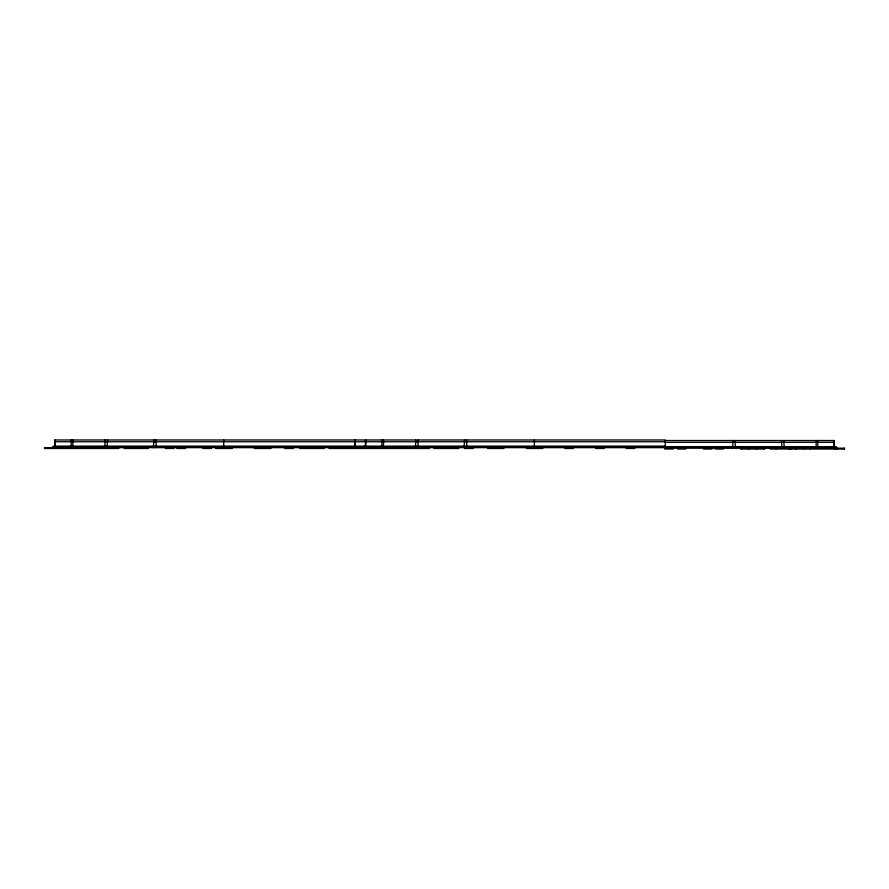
<?xml version="1.0" encoding="UTF-8"?>
<svg xmlns="http://www.w3.org/2000/svg" width="889" height="889" viewBox="0 0 889 889"><rect width="100%" height="100%" fill="white"/><g stroke="black" fill="none" stroke-linecap="round" stroke-linejoin="round"><path stroke-width="1.33" d="M153.93 441.766L153.208 447.645M418.352 441.766L417.63 447.645M464.591 441.766L463.869 447.645M73.031 441.766L72.665 446.2L71.464 446.589L71.464 447.645M105.18 441.766L104.813 446.2L103.613 446.589L103.613 447.645M383.692 441.766L383.337 446.2L382.126 446.589L382.126 447.645M415.841 441.766L415.485 446.2L414.274 446.589L414.274 447.645M55.385 441.766L54.907 446.2L53.296 446.589L53.296 447.645M71.453 441.766L70.976 446.2L69.364 446.589L69.364 447.645M366.046 441.766L365.568 446.2L363.957 446.589L363.957 448.478M382.114 441.766L381.637 446.2L380.025 446.589L380.025 447.645M52.807 447.645L52.807 446.589L54.507 446.2L55.018 441.766M665.294 440.522L834.271 440.522L834.271 442.311L665.294 442.311M354.633 441.766L54.729 441.766L54.729 439.977L665.294 439.977L665.294 448.189M355.111 441.766L665.294 441.766M54.507 446.2L354.633 446.2M355.111 446.2L665.294 446.2M52.807 446.589L354.633 446.589M355.111 446.589L665.294 446.589M665.294 446.745L834.493 446.745L836.193 447.134L836.193 448.189M665.294 447.134L836.193 447.134M665.294 447.645L44.45 447.645L44.472 448.478L118.748 448.478L118.748 447.645M740.981 449.023L764.696 449.023L764.696 448.189M833.982 442.311L834.493 446.745M833.615 442.311L834.093 446.745L835.704 447.134L835.704 448.189M817.558 442.311L818.036 446.745L819.647 447.134L819.647 448.189M815.98 442.311L816.346 446.745L817.547 447.134L817.547 448.189M783.831 442.311L784.198 446.745L785.398 447.134L785.398 448.189M734.959 442.311L735.692 448.189M844.217 448.189L844.217 449.023M837.249 448.189L837.249 449.023M837.038 448.189L837.038 449.023M834.515 448.189L834.515 449.023M834.382 448.189L834.382 449.023M833.893 440.522L833.893 442.311M817.836 440.522L817.836 442.311M816.191 440.522L816.191 442.311M811.29 447.134L811.29 448.189M810.335 448.189L810.335 449.023M804.434 448.189L804.434 449.023M796.222 448.189L796.222 449.023M795.888 448.189L795.888 449.023M791.577 448.189L791.577 449.023M791.221 448.189L791.221 449.023M788.843 448.189L788.843 449.023M788.565 448.189L788.565 449.023M784.042 440.522L784.042 442.311M782.042 448.189L781.409 440.522M779.142 447.134L779.142 448.189M776.164 448.189L776.164 449.023M772.641 447.134L772.641 448.189M770.252 448.189L770.252 449.023L844.55 449.023L844.55 448.189L664.816 448.189L664.816 449.023L673.173 449.023L673.173 448.189M769.185 447.134L769.185 448.189M766.385 447.134L766.385 448.189M764.407 448.189L764.407 449.023M756.806 448.189L756.806 449.023M756.483 448.189L756.483 449.023M749.016 448.189L749.016 449.023M748.882 448.189L748.882 449.023M740.981 448.189L741.093 449.023M735.792 447.134L735.792 448.189M735.059 440.522L735.059 442.311M732.892 447.134L732.892 448.189M732.792 440.522L732.792 448.189M731.002 447.134L731.002 448.189M728.202 447.134L728.202 448.189M723.579 448.189L723.579 449.023L715.223 449.023L715.223 448.189M711.978 448.189L711.978 449.023L703.621 449.023L703.621 448.189M685.975 448.189L685.975 449.023L677.618 449.023L677.618 448.189M634.657 447.645L634.657 448.478L626.301 448.478L626.301 447.645M604.009 447.645L604.009 448.478L595.652 448.478L595.652 447.645M573.372 447.645L573.372 448.478L565.015 448.478L565.015 447.645M542.723 447.645L542.723 448.478L526.488 448.478L526.488 447.645M534.856 447.645L534.856 448.478M534.367 439.977L534.367 448.478M503.73 447.645L503.73 448.478L487.683 448.478L487.683 447.645M496.04 447.645L496.04 448.478M495.373 447.645L495.373 448.478M473.081 447.645L473.081 448.478L464.725 448.478L464.725 447.645M466.769 439.977L466.769 447.645M464.491 439.977L464.491 441.766M458.568 447.645L458.568 448.478L434.088 448.478L434.088 447.645M450.645 447.645L450.645 448.478M443.178 447.645L443.178 448.478M442.444 447.645L442.444 448.478M435.254 447.645L435.254 448.478M429.409 447.645L429.409 448.478L329.152 448.478L329.152 447.645M423.497 447.645L423.497 448.478M418.263 439.977L418.263 441.766M415.63 439.977L415.63 441.766M411.796 447.645L411.796 448.478M410.818 447.645L410.818 448.478M408.084 447.645L408.084 448.478M403.439 447.645L403.439 448.478M396.138 447.645L396.138 448.478M395.238 447.645L395.238 448.478M395.083 447.645L395.083 448.478M393.405 447.645L393.405 448.478M389.326 447.645L389.326 448.478M386.726 447.645L386.726 448.478M383.481 439.977L383.481 441.766M381.837 439.977L381.837 441.766M372.313 447.645L372.313 448.478M369.235 447.645L369.235 448.478M365.768 439.977L365.168 446.2L363.468 446.589L363.323 448.478M365.39 439.977L365.39 441.766M365.146 447.645L365.146 448.478M362.412 447.645L362.412 448.478M355.111 439.977L355.111 448.478M354.633 439.977L354.633 448.478M350.477 447.645L350.477 448.478M347.732 447.645L347.732 448.478M346.277 447.645L346.277 448.478M335.053 447.645L335.053 448.478M323.985 447.645L323.985 448.478L299.993 448.478L299.993 447.645M323.296 447.645L323.296 448.478M315.628 447.645L315.628 448.478M315.373 447.645L315.373 448.478M307.916 447.645L307.916 448.478M293.348 447.645L293.348 448.478L284.991 448.478L284.991 447.645M270.878 447.645L270.878 448.478L254.343 448.478L254.343 447.645M262.7 447.645L262.7 448.478M262.522 447.645L262.522 448.478M232.062 447.645L232.062 448.478L215.827 448.478L215.827 447.645M224.184 447.645L224.184 448.478M223.706 439.977L223.706 448.478M211.382 447.645L211.382 448.478L203.025 448.478L203.025 447.645M185.379 447.645L185.379 448.478L177.022 448.478L177.022 447.645M173.777 447.645L173.777 448.478L165.421 448.478L165.421 447.645M156.108 439.977L156.108 447.645M153.83 439.977L153.83 441.766M148.018 447.645L148.018 448.478L124.304 448.478L124.304 447.645M147.907 447.645L147.907 448.478M139.984 447.645L140.118 448.478M132.517 447.645L132.517 448.478M132.194 447.645L132.194 448.478M124.593 447.645L124.593 448.478M112.836 447.645L112.836 448.478M107.591 439.977L106.969 447.645M104.969 439.977L104.969 441.766M100.435 447.645L100.435 448.478M100.157 447.645L100.157 448.478M97.779 447.645L97.779 448.478M97.423 447.645L97.423 448.478M93.112 447.645L93.112 448.478M92.778 447.645L92.778 448.478M84.566 447.645L84.566 448.478M78.665 447.645L78.665 448.478M72.82 439.977L72.82 441.766M71.176 439.977L71.176 441.766M55.107 439.977L55.107 441.766M54.618 447.645L54.618 448.478M54.485 447.645L54.485 448.478M51.962 447.645L51.962 448.478M51.751 447.645L51.751 448.478M44.783 447.645L44.783 448.478"/></g></svg>
